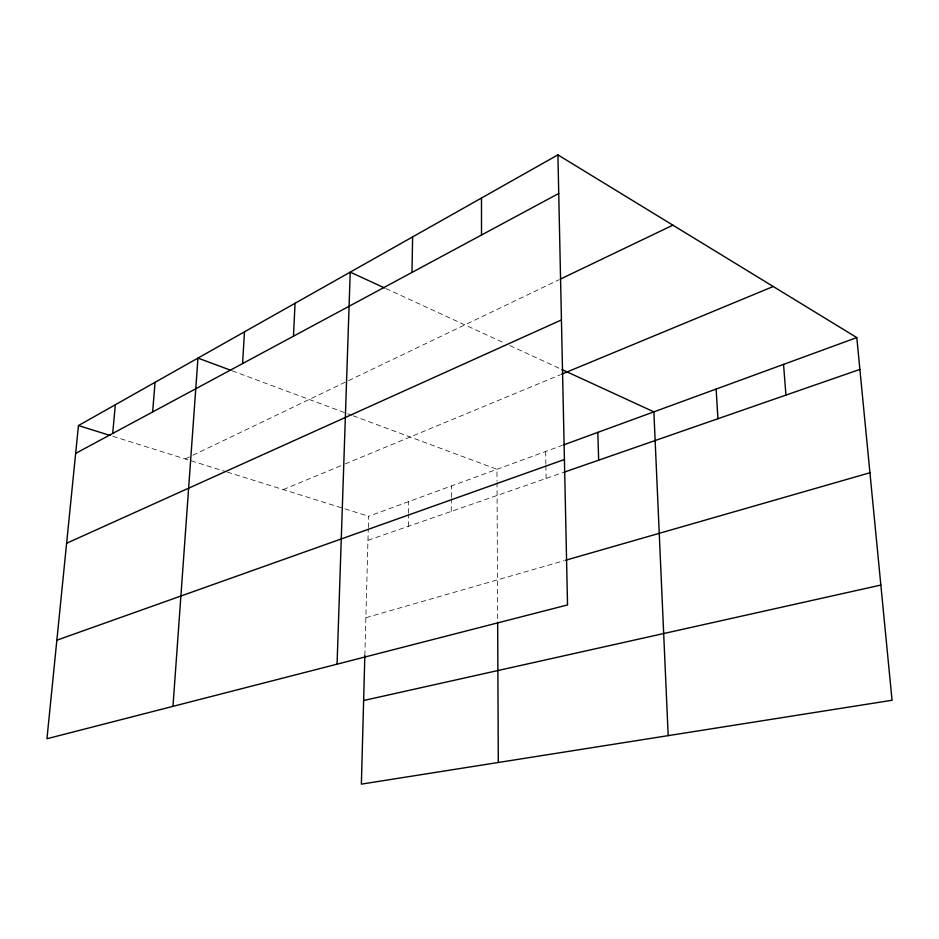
<?xml version="1.0" encoding="UTF-8"?>
<svg xmlns="http://www.w3.org/2000/svg" width="939" height="939" viewBox="0 0 939 939"><rect width="100%" height="100%" fill="white"/><g stroke="black" fill="none" stroke-linecap="round" stroke-linejoin="round"><path stroke-width="0.7" stroke-dasharray="4.7 3.52" d="M451.248 511.391L451.33 498.679M451.342 497.271L451.413 485.968M408.289 526.321L408.488 514.678M408.524 513.234L408.723 501.59M364.848 655.469L368.264 529.009M368.311 527.601L368.616 516.274L562.132 445.438M185.206 458.936L191.615 455.861M192.894 455.251L559.128 279.693M283.249 489.595L343.85 464.476M345.176 463.925L560.419 374.708M367.959 540.336L564.093 472.188M365.87 617.698L564.116 560.689M112.786 436.295L225.806 471.636M227.215 472.071L368.616 516.274M232.168 370.811L346.209 413.23M347.583 413.735L351.691 415.261M353.064 415.766L496.966 469.289L497.013 480.921M385.882 288.531L504.56 343.146M509.854 345.587L560.63 368.945M545.653 451.471L545.876 464.242M545.899 465.662L546.111 478.432M497.024 482.376L497.658 620.808"/><path stroke-width="1.41" d="M411.998 272.416L412.62 236.91M364.848 655.469L361.374 784.124L892.05 700.259L856.791 337.582L557.907 154.876L78.453 425.567L46.95 738.735L567.532 604.939L557.907 154.876M337.066 664.178L350.224 272.134L384.567 287.933M293.473 336.185L295.046 303.285M242.567 363.581L244.48 331.831M172.976 706.351L197.965 358.088L230.794 370.295M152.623 411.975L155.052 382.314M112.692 433.454L115.333 404.744M75.66 453.384L558.728 193.469M560.43 279.071L672.887 225.172M66.622 543.258L561.428 319.941M561.757 374.156L773.231 286.512M563.506 444.933L856.791 337.582M56.868 640.175L564.421 459.511M564.093 472.188L859.878 369.403M565.489 560.29L869.925 472.751M363.628 700.517L880.852 585.067M78.453 425.567L110.039 435.438M561.933 369.543L653.873 411.857L668.192 735.636M783.549 364.391L785.943 395.096M716.14 389.063L717.924 418.735M597.826 432.374L598.659 460.169M497.658 622.275L498.304 762.48M481.484 198.023L481.519 235.008"/></g></svg>
